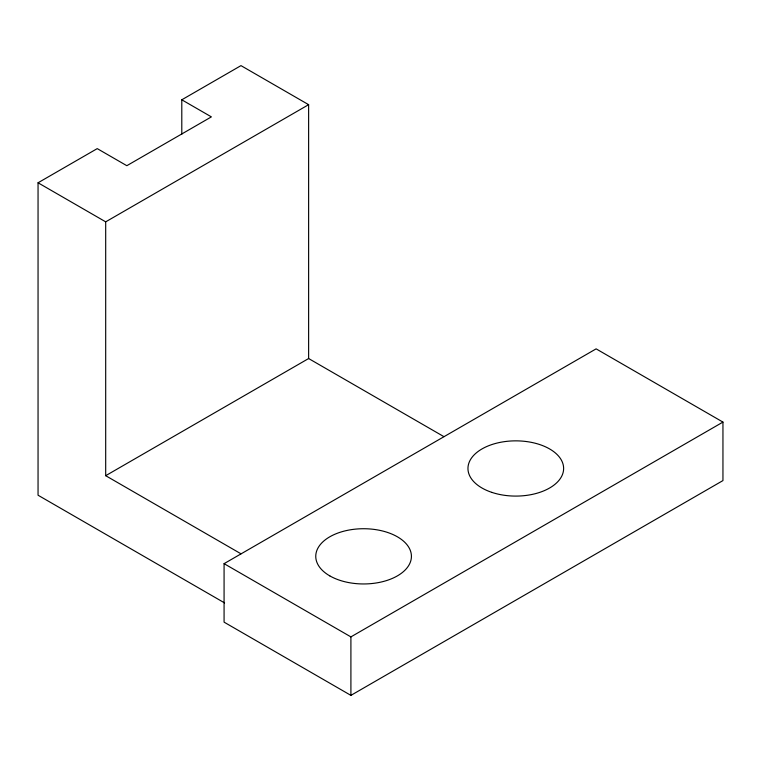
<?xml version="1.0" encoding="UTF-8"?>
<svg xmlns="http://www.w3.org/2000/svg" width="761" height="761" viewBox="0 0 761 761"><rect width="100%" height="100%" fill="white"/><g stroke="black" fill="none" stroke-linecap="round" stroke-linejoin="round"><path stroke-width="1.14" d="M224.581 602.921L38.05 495.221L38.05 182.783L97.237 148.614L126.83 165.698L211.387 116.88L181.793 99.796L181.793 134.25M181.793 99.796L240.98 65.627L308.624 104.676L308.624 358.536L105.693 475.692L105.693 221.841L308.624 104.676M224.076 563.663L596.12 348.861L722.95 422.089L722.95 480.581L350.907 695.373L224.076 622.146L224.076 563.663L350.907 636.89L722.95 422.089M38.05 182.783L105.693 221.841M308.624 358.536L443.92 436.643M105.693 475.692L240.98 553.808M350.907 636.89L350.907 695.373M329.77 575.868A47.829 27.615 0 0 0 409.789 563.492A47.829 27.615 0 0 0 351.211 529.666A47.829 27.615 0 0 0 329.77 575.868M491.872 492.386A47.829 27.615 0 0 0 563.625 468.472A47.829 27.615 0 0 0 491.872 444.557A47.829 27.615 0 0 0 491.872 492.386"/></g></svg>
